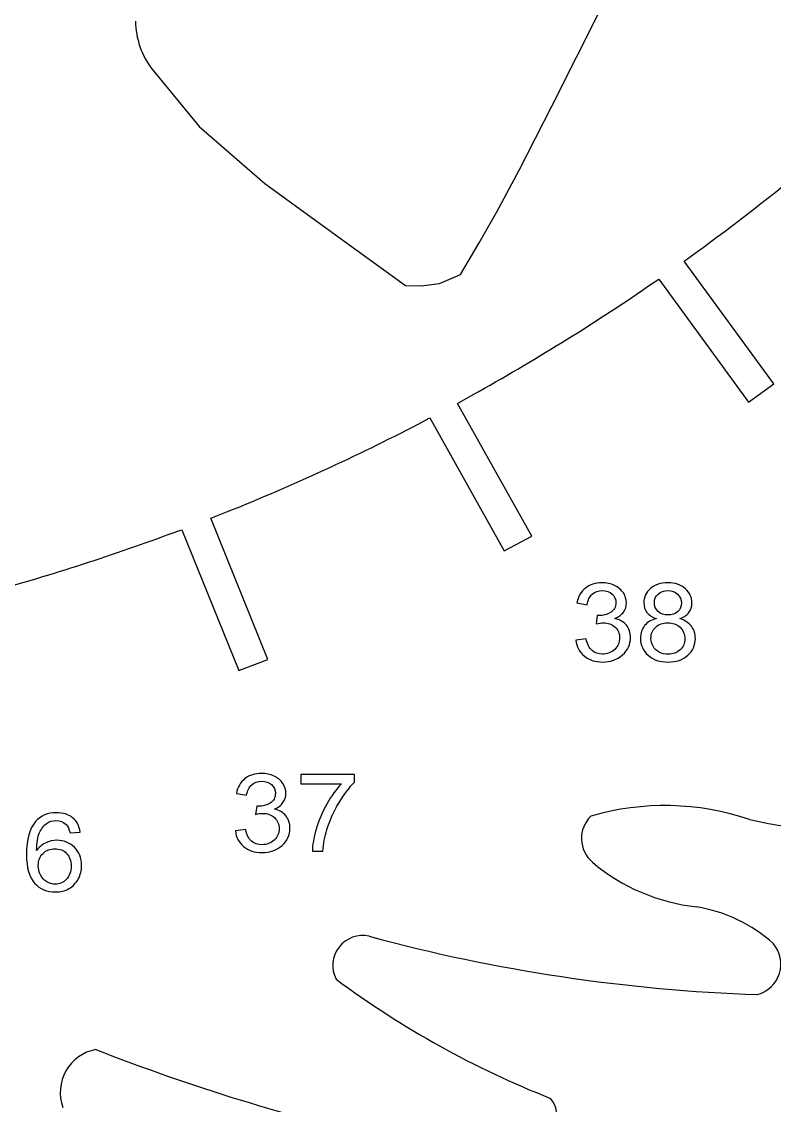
# Model space of a CAD drawing. Header units: millimetres. Extents: x -145 to 189, y -186 to 77.
# Drawn here: x -73 to -47.77, y -17.56 to 18.78 of the extents above; entities that cross this region are included whole.
import ezdxf

# ---------------------------------------------------------------- set-up
doc = ezdxf.new("R2010")
doc.units = ezdxf.units.MM
doc.header["$MEASUREMENT"] = 0
doc.layers.add('Capa 1', color=7, linetype='Continuous')

msp = doc.modelspace()

# ---------------------------------------------------------------- linework, layer by layer
at = {"layer": 'Capa 1', "lineweight": 25}
for points in [[(-55.2263, 15.9504), (-55.2263, 15.9504), (-53.5722, 19.2282), (-53.5722, 19.2282)], [(-69.1856, 18.7906), (-69.1756, 18.2148), (-68.9855, 17.6565), (-68.642, 17.1941)], [(-68.642, 17.1941), (-68.642, 17.1941), (-67.0544, 15.2586), (-67.0544, 15.2586)], [(-56.3267, 13.8002), (-56.3267, 13.8002), (-55.2263, 15.9504), (-55.2263, 15.9504)], [(-67.0544, 15.2586), (-67.0544, 15.2586), (-64.8498, 13.3537), (-64.8498, 13.3537)], [(-50.3034, 11.1027), (-48.7255, 12.2516), (-47.1941, 13.4629), (-45.7127, 14.7339)], [(-57.0714, 12.3967), (-57.0714, 12.3967), (-56.3267, 13.8002), (-56.3267, 13.8002)], [(-64.8498, 13.3537), (-64.8498, 13.3537), (-62.4001, 11.5704), (-62.4001, 11.5704)], [(-57.658, 11.3594), (-57.658, 11.3594), (-57.0714, 12.3967), (-57.0714, 12.3967)], [(-62.4001, 11.5704), (-62.4001, 11.5704), (-60.1363, 9.9354), (-60.1363, 9.9354)], [(-58.2849, 10.3056), (-58.2849, 10.3056), (-57.658, 11.3594), (-57.658, 11.3594)], [(-50.7874, 10.7433), (-50.7874, 10.7433), (-50.3034, 11.1027), (-50.3034, 11.1027)], [(-47.7804, 6.6302), (-47.7804, 6.6302), (-50.7874, 10.7433), (-50.7874, 10.7433)], [(-58.9885, 9.9981), (-58.9885, 9.9981), (-58.2849, 10.3056), (-58.2849, 10.3056)], [(-60.1363, 9.9354), (-60.1363, 9.9354), (-59.6087, 9.9257), (-59.6087, 9.9257)], [(-59.6087, 9.9257), (-59.6087, 9.9257), (-58.9885, 9.9981), (-58.9885, 9.9981)], [(-57.8608, 6.2772), (-55.8567, 7.3908), (-53.9059, 8.5976), (-52.0147, 9.8937)], [(-52.0147, 9.8937), (-52.0147, 9.8937), (-51.6433, 10.1398), (-51.6433, 10.1398)], [(-51.6433, 10.1398), (-51.6433, 10.1398), (-48.6355, 6.0254), (-48.6355, 6.0254)], [(-48.6355, 6.0254), (-48.6355, 6.0254), (-47.7804, 6.6302), (-47.7804, 6.6302)], [(-58.3857, 5.9809), (-58.3857, 5.9809), (-57.8608, 6.2772), (-57.8608, 6.2772)], [(-55.9016, 1.5305), (-55.9016, 1.5305), (-58.3857, 5.9809), (-58.3857, 5.9809)], [(-59.7067, 5.2858), (-59.7067, 5.2858), (-59.3146, 5.4965), (-59.3146, 5.4965)], [(-59.3146, 5.4965), (-59.3146, 5.4965), (-56.824, 1.0345), (-56.824, 1.0345)], [(-66.0982, 2.349), (-63.922, 3.2253), (-61.7891, 4.2053), (-59.7067, 5.2858)], [(-66.6626, 2.1363), (-66.6626, 2.1363), (-66.0982, 2.349), (-66.0982, 2.349)], [(-64.7431, -2.6042), (-64.7431, -2.6042), (-66.6626, 2.1363), (-66.6626, 2.1363)], [(-74.299, -0.404), (-72.1883, 0.1687), (-70.1042, 0.8354), (-68.053, 1.5941)], [(-68.053, 1.5942), (-68.053, 1.5942), (-67.6303, 1.736), (-67.6303, 1.736)], [(-67.6303, 1.736), (-67.6303, 1.736), (-65.72, -2.9819), (-65.72, -2.9819)], [(-56.824, 1.0345), (-56.824, 1.0345), (-55.9016, 1.5305), (-55.9016, 1.5305)], [(-65.72, -2.9819), (-65.72, -2.9819), (-64.7431, -2.6042), (-64.7431, -2.6042)], [(-48.5962, -7.9756), (-50.3157, -7.3908), (-52.1738, -7.3504), (-53.9172, -7.86)], [(-48.5962, -7.9756), (-46.9012, -8.3505), (-45.1629, -8.4912), (-43.4297, -8.3937)], [(-53.8671, -9.401), (-52.8798, -10.2398), (-51.6631, -10.7625), (-50.375, -10.9012)], [(-47.7943, -12.1427), (-48.5194, -11.4925), (-49.4144, -11.0619), (-50.375, -10.9012)], [(-61.3484, -11.8892), (-57.0972, -13.0402), (-52.727, -13.6948), (-48.3251, -13.84)], [(-62.4602, -13.325), (-60.2488, -14.9687), (-57.8303, -16.3136), (-55.2673, -17.3252)], [(-70.5202, -15.6853), (-67.334, -16.9304), (-64.0601, -17.938), (-60.7253, -18.7001)]]:
    msp.add_open_spline(points, degree=3, dxfattribs=at)
at = {"layer": 'Capa 1'}
for points, knots in [([(-54.4215, -1.9589), (-54.4215, -1.9589), (-54.0779, -1.9153), (-54.0779, -1.9153), (-54.0779, -1.9153), (-54.0381, -2.0971), (-53.9718, -2.228), (-53.8775, -2.308), (-53.8775, -2.308), (-53.7831, -2.388), (-53.6672, -2.428), (-53.5299, -2.428), (-53.5299, -2.428), (-53.3672, -2.428), (-53.2299, -2.3759), (-53.1192, -2.2716), (-53.1192, -2.2716), (-53.0086, -2.1674), (-52.9533, -2.0383), (-52.9533, -1.8844), (-52.9533, -1.8844), (-52.9533, -1.7377), (-53.0047, -1.6165), (-53.1082, -1.5208), (-53.1082, -1.5208), (-53.211, -1.4256), (-53.3418, -1.3778), (-53.5013, -1.3778), (-53.5013, -1.3778), (-53.5664, -1.3778), (-53.647, -1.3899), (-53.744, -1.4135), (-53.744, -1.4135), (-53.744, -1.4135), (-53.7057, -1.1335), (-53.7057, -1.1335), (-53.7057, -1.1335), (-53.6829, -1.136), (-53.664, -1.1372), (-53.6504, -1.1372), (-53.6504, -1.1372), (-53.5032, -1.1372), (-53.3718, -1.1014), (-53.254, -1.0305), (-53.254, -1.0305), (-53.1368, -0.9596), (-53.0783, -0.8505), (-53.0783, -0.7033), (-53.0783, -0.7033), (-53.0783, -0.5863), (-53.1213, -0.4894), (-53.2065, -0.4124), (-53.2065, -0.4124), (-53.2917, -0.3354), (-53.4018, -0.2972), (-53.5364, -0.2972), (-53.5364, -0.2972), (-53.6704, -0.2972), (-53.7818, -0.3366), (-53.8709, -0.4154), (-53.8709, -0.4154), (-53.9601, -0.4942), (-54.0173, -0.6124), (-54.0428, -0.7699), (-54.0428, -0.7699), (-54.0428, -0.7699), (-54.3864, -0.7118), (-54.3864, -0.7118), (-54.3864, -0.7118), (-54.3441, -0.4972), (-54.249, -0.3306), (-54.1, -0.2124), (-54.1, -0.2124), (-53.9516, -0.0942), (-53.7661, -0.0354), (-53.5449, -0.0354), (-53.5449, -0.0354), (-53.3926, -0.0354), (-53.2521, -0.0657), (-53.1238, -0.127), (-53.1238, -0.127), (-52.995, -0.1876), (-52.8967, -0.2706), (-52.8291, -0.3754), (-52.8291, -0.3754), (-52.7606, -0.4809), (-52.7268, -0.5924), (-52.7268, -0.7105), (-52.7268, -0.7105), (-52.7268, -0.8227), (-52.7594, -0.9245), (-52.8238, -1.0166), (-52.8238, -1.0166), (-52.8889, -1.1087), (-52.9852, -1.182), (-53.1121, -1.2366), (-53.1121, -1.2366), (-52.9467, -1.2717), (-52.8186, -1.3457), (-52.7268, -1.4578), (-52.7268, -1.4578), (-52.6358, -1.5693), (-52.5902, -1.7099), (-52.5902, -1.8777), (-52.5902, -1.8777), (-52.5902, -2.105), (-52.6794, -2.2983), (-52.857, -2.4565), (-52.857, -2.4565), (-53.0353, -2.6147), (-53.2605, -2.6934), (-53.5326, -2.6934), (-53.5326, -2.6934), (-53.7778, -2.6934), (-53.9815, -2.625), (-54.1436, -2.4886), (-54.1436, -2.4886), (-54.3063, -2.3522), (-54.3987, -2.1759), (-54.4215, -1.9589)], [0, 0, 0, 0, 0.0322581, 0.0322581, 0.0322581, 0.0322581, 0.0645161, 0.0645161, 0.0645161, 0.0645161, 0.0967742, 0.0967742, 0.0967742, 0.0967742, 0.1290323, 0.1290323, 0.1290323, 0.1290323, 0.1612903, 0.1612903, 0.1612903, 0.1612903, 0.1935484, 0.1935484, 0.1935484, 0.1935484, 0.2258065, 0.2258065, 0.2258065, 0.2258065, 0.2580645, 0.2580645, 0.2580645, 0.2580645, 0.2903226, 0.2903226, 0.2903226, 0.2903226, 0.3225806, 0.3225806, 0.3225806, 0.3225806, 0.3548387, 0.3548387, 0.3548387, 0.3548387, 0.3870968, 0.3870968, 0.3870968, 0.3870968, 0.4193548, 0.4193548, 0.4193548, 0.4193548, 0.4516129, 0.4516129, 0.4516129, 0.4516129, 0.483871, 0.483871, 0.483871, 0.483871, 0.516129, 0.516129, 0.516129, 0.516129, 0.5483871, 0.5483871, 0.5483871, 0.5483871, 0.5806452, 0.5806452, 0.5806452, 0.5806452, 0.6129032, 0.6129032, 0.6129032, 0.6129032, 0.6451613, 0.6451613, 0.6451613, 0.6451613, 0.6774194, 0.6774194, 0.6774194, 0.6774194, 0.7096774, 0.7096774, 0.7096774, 0.7096774, 0.7419355, 0.7419355, 0.7419355, 0.7419355, 0.7741935, 0.7741935, 0.7741935, 0.7741935, 0.8064516, 0.8064516, 0.8064516, 0.8064516, 0.8387097, 0.8387097, 0.8387097, 0.8387097, 0.8709677, 0.8709677, 0.8709677, 0.8709677, 0.9032258, 0.9032258, 0.9032258, 0.9032258, 0.9354839, 0.9354839, 0.9354839, 0.9354839, 1, 1, 1, 1]), ([(-51.7207, -1.2384), (-51.8632, -1.1899), (-51.9687, -1.1202), (-52.0376, -1.0305), (-52.0376, -1.0305), (-52.106, -0.9402), (-52.1405, -0.8324), (-52.1405, -0.7069), (-52.1405, -0.7069), (-52.1405, -0.5172), (-52.0676, -0.3585), (-51.9218, -0.2294), (-51.9218, -0.2294), (-51.7754, -0.1003), (-51.5814, -0.0354), (-51.3387, -0.0354), (-51.3387, -0.0354), (-51.0953, -0.0354), (-50.8987, -0.1015), (-50.7503, -0.2336), (-50.7503, -0.2336), (-50.6019, -0.3657), (-50.5278, -0.5263), (-50.5278, -0.716), (-50.5278, -0.716), (-50.5278, -0.8366), (-50.5617, -0.942), (-50.6293, -1.0311), (-50.6293, -1.0311), (-50.697, -1.1208), (-50.7998, -1.1899), (-50.9385, -1.2384), (-50.9385, -1.2384), (-50.7673, -1.2905), (-50.6378, -1.3741), (-50.5487, -1.4905), (-50.5487, -1.4905), (-50.4594, -1.6062), (-50.4145, -1.7444), (-50.4145, -1.9056), (-50.4145, -1.9056), (-50.4145, -2.128), (-50.4992, -2.3147), (-50.6678, -2.4662), (-50.6678, -2.4662), (-50.8369, -2.6177), (-51.0589, -2.6934), (-51.3341, -2.6934), (-51.3341, -2.6934), (-51.6094, -2.6934), (-51.8313, -2.6177), (-52.0006, -2.4656), (-52.0006, -2.4656), (-52.169, -2.3135), (-52.2537, -2.1238), (-52.2537, -1.8965), (-52.2537, -1.8965), (-52.2537, -1.7274), (-52.2075, -1.5856), (-52.115, -1.4717), (-52.115, -1.4717), (-52.0227, -1.3572), (-51.8912, -1.2796), (-51.7207, -1.2384)], [0, 0, 0, 0, 0.0588235, 0.0588235, 0.0588235, 0.0588235, 0.1176471, 0.1176471, 0.1176471, 0.1176471, 0.1764706, 0.1764706, 0.1764706, 0.1764706, 0.2352941, 0.2352941, 0.2352941, 0.2352941, 0.2941176, 0.2941176, 0.2941176, 0.2941176, 0.3529412, 0.3529412, 0.3529412, 0.3529412, 0.4117647, 0.4117647, 0.4117647, 0.4117647, 0.4705882, 0.4705882, 0.4705882, 0.4705882, 0.5294118, 0.5294118, 0.5294118, 0.5294118, 0.5882353, 0.5882353, 0.5882353, 0.5882353, 0.6470588, 0.6470588, 0.6470588, 0.6470588, 0.7058824, 0.7058824, 0.7058824, 0.7058824, 0.7647059, 0.7647059, 0.7647059, 0.7647059, 0.8235294, 0.8235294, 0.8235294, 0.8235294, 0.8823529, 0.8823529, 0.8823529, 0.8823529, 1, 1, 1, 1]), ([(-51.789, -0.6954), (-51.789, -0.819), (-51.7467, -0.9196), (-51.6628, -0.9978), (-51.6628, -0.9978), (-51.5782, -1.076), (-51.4676, -1.1154), (-51.3302, -1.1154), (-51.3302, -1.1154), (-51.1967, -1.1154), (-51.0888, -1.0766), (-51.0048, -0.999), (-51.0048, -0.999), (-50.9209, -0.9214), (-50.8792, -0.8263), (-50.8792, -0.7136), (-50.8792, -0.7136), (-50.8792, -0.596), (-50.9222, -0.4972), (-51.0087, -0.4172), (-51.0087, -0.4172), (-51.0946, -0.3372), (-51.2033, -0.2972), (-51.3341, -0.2972), (-51.3341, -0.2972), (-51.4662, -0.2972), (-51.5749, -0.3366), (-51.6608, -0.4148), (-51.6608, -0.4148), (-51.746, -0.493), (-51.789, -0.5863), (-51.789, -0.6954)], [0, 0, 0, 0, 0.1111111, 0.1111111, 0.1111111, 0.1111111, 0.2222222, 0.2222222, 0.2222222, 0.2222222, 0.3333333, 0.3333333, 0.3333333, 0.3333333, 0.4444444, 0.4444444, 0.4444444, 0.4444444, 0.5555556, 0.5555556, 0.5555556, 0.5555556, 0.6666667, 0.6666667, 0.6666667, 0.6666667, 0.7777778, 0.7777778, 0.7777778, 0.7777778, 1, 1, 1, 1]), ([(-51.9023, -1.8989), (-51.9023, -1.9905), (-51.8795, -2.0783), (-51.8339, -2.1638), (-51.8339, -2.1638), (-51.7884, -2.2486), (-51.7194, -2.3147), (-51.6269, -2.3613), (-51.6269, -2.3613), (-51.5352, -2.408), (-51.4363, -2.4316), (-51.3315, -2.4316), (-51.3315, -2.4316), (-51.1663, -2.4316), (-51.0308, -2.3825), (-50.9247, -2.2844), (-50.9247, -2.2844), (-50.8187, -2.1862), (-50.766, -2.0614), (-50.766, -1.9099), (-50.766, -1.9099), (-50.766, -1.7559), (-50.8207, -1.6287), (-50.9294, -1.5281), (-50.9294, -1.5281), (-51.0387, -1.4275), (-51.1767, -1.3772), (-51.3426, -1.3772), (-51.3426, -1.3772), (-51.5053, -1.3772), (-51.6387, -1.4269), (-51.7441, -1.5262), (-51.7441, -1.5262), (-51.8496, -1.6256), (-51.9023, -1.7499), (-51.9023, -1.8989)], [0, 0, 0, 0, 0.1, 0.1, 0.1, 0.1, 0.2, 0.2, 0.2, 0.2, 0.3, 0.3, 0.3, 0.3, 0.4, 0.4, 0.4, 0.4, 0.5, 0.5, 0.5, 0.5, 0.6, 0.6, 0.6, 0.6, 0.7, 0.7, 0.7, 0.7, 0.8, 0.8, 0.8, 0.8, 1, 1, 1, 1]), ([(-65.8378, -8.3493), (-65.8378, -8.3493), (-65.4942, -8.3057), (-65.4942, -8.3057), (-65.4942, -8.3057), (-65.4545, -8.4875), (-65.3881, -8.6184), (-65.2938, -8.6984), (-65.2938, -8.6984), (-65.1994, -8.7784), (-65.0836, -8.8184), (-64.9462, -8.8184), (-64.9462, -8.8184), (-64.7835, -8.8184), (-64.6463, -8.7663), (-64.5356, -8.662), (-64.5356, -8.662), (-64.4249, -8.5578), (-64.3696, -8.4287), (-64.3696, -8.2748), (-64.3696, -8.2748), (-64.3696, -8.1281), (-64.4211, -8.0069), (-64.5245, -7.9112), (-64.5245, -7.9112), (-64.6274, -7.816), (-64.7582, -7.7682), (-64.9176, -7.7682), (-64.9176, -7.7682), (-64.9827, -7.7682), (-65.0634, -7.7803), (-65.1603, -7.8039), (-65.1603, -7.8039), (-65.1603, -7.8039), (-65.122, -7.5239), (-65.122, -7.5239), (-65.122, -7.5239), (-65.0992, -7.5264), (-65.0803, -7.5276), (-65.0667, -7.5276), (-65.0667, -7.5276), (-64.9196, -7.5276), (-64.7881, -7.4918), (-64.6703, -7.4209), (-64.6703, -7.4209), (-64.5532, -7.35), (-64.4946, -7.2409), (-64.4946, -7.0937), (-64.4946, -7.0937), (-64.4946, -6.9767), (-64.5376, -6.8798), (-64.6229, -6.8028), (-64.6229, -6.8028), (-64.708, -6.7258), (-64.8181, -6.6876), (-64.9528, -6.6876), (-64.9528, -6.6876), (-65.0868, -6.6876), (-65.1981, -6.727), (-65.2873, -6.8058), (-65.2873, -6.8058), (-65.3764, -6.8846), (-65.4336, -7.0028), (-65.4591, -7.1603), (-65.4591, -7.1603), (-65.4591, -7.1603), (-65.8027, -7.1022), (-65.8027, -7.1022), (-65.8027, -7.1022), (-65.7604, -6.8876), (-65.6654, -6.721), (-65.5163, -6.6028), (-65.5163, -6.6028), (-65.3679, -6.4846), (-65.1825, -6.4258), (-64.9612, -6.4258), (-64.9612, -6.4258), (-64.809, -6.4258), (-64.6684, -6.4561), (-64.5402, -6.5174), (-64.5402, -6.5174), (-64.4113, -6.578), (-64.313, -6.661), (-64.2454, -6.7658), (-64.2454, -6.7658), (-64.177, -6.8713), (-64.1432, -6.9828), (-64.1432, -7.1009), (-64.1432, -7.1009), (-64.1432, -7.2131), (-64.1757, -7.3149), (-64.2401, -7.407), (-64.2401, -7.407), (-64.3052, -7.4991), (-64.4015, -7.5724), (-64.5285, -7.627), (-64.5285, -7.627), (-64.3631, -7.6621), (-64.235, -7.7361), (-64.1432, -7.8482), (-64.1432, -7.8482), (-64.0521, -7.9597), (-64.0066, -8.1003), (-64.0066, -8.2681), (-64.0066, -8.2681), (-64.0066, -8.4954), (-64.0957, -8.6887), (-64.2733, -8.8469), (-64.2733, -8.8469), (-64.4517, -9.0051), (-64.6769, -9.0838), (-64.9489, -9.0838), (-64.9489, -9.0838), (-65.1942, -9.0838), (-65.3979, -9.0154), (-65.5599, -8.879), (-65.5599, -8.879), (-65.7226, -8.7426), (-65.8151, -8.5663), (-65.8378, -8.3493)], [0, 0, 0, 0, 0.0322581, 0.0322581, 0.0322581, 0.0322581, 0.0645161, 0.0645161, 0.0645161, 0.0645161, 0.0967742, 0.0967742, 0.0967742, 0.0967742, 0.1290323, 0.1290323, 0.1290323, 0.1290323, 0.1612903, 0.1612903, 0.1612903, 0.1612903, 0.1935484, 0.1935484, 0.1935484, 0.1935484, 0.2258065, 0.2258065, 0.2258065, 0.2258065, 0.2580645, 0.2580645, 0.2580645, 0.2580645, 0.2903226, 0.2903226, 0.2903226, 0.2903226, 0.3225806, 0.3225806, 0.3225806, 0.3225806, 0.3548387, 0.3548387, 0.3548387, 0.3548387, 0.3870968, 0.3870968, 0.3870968, 0.3870968, 0.4193548, 0.4193548, 0.4193548, 0.4193548, 0.4516129, 0.4516129, 0.4516129, 0.4516129, 0.483871, 0.483871, 0.483871, 0.483871, 0.516129, 0.516129, 0.516129, 0.516129, 0.5483871, 0.5483871, 0.5483871, 0.5483871, 0.5806452, 0.5806452, 0.5806452, 0.5806452, 0.6129032, 0.6129032, 0.6129032, 0.6129032, 0.6451613, 0.6451613, 0.6451613, 0.6451613, 0.6774194, 0.6774194, 0.6774194, 0.6774194, 0.7096774, 0.7096774, 0.7096774, 0.7096774, 0.7419355, 0.7419355, 0.7419355, 0.7419355, 0.7741935, 0.7741935, 0.7741935, 0.7741935, 0.8064516, 0.8064516, 0.8064516, 0.8064516, 0.8387097, 0.8387097, 0.8387097, 0.8387097, 0.8709677, 0.8709677, 0.8709677, 0.8709677, 0.9032258, 0.9032258, 0.9032258, 0.9032258, 0.9354839, 0.9354839, 0.9354839, 0.9354839, 1, 1, 1, 1]), ([(-63.6466, -6.7749), (-63.6466, -6.7749), (-63.6466, -6.4695), (-63.6466, -6.4695), (-63.6466, -6.4695), (-63.6466, -6.4695), (-61.8387, -6.4695), (-61.8387, -6.4695), (-61.8387, -6.4695), (-61.8387, -6.4695), (-61.8387, -6.7167), (-61.8387, -6.7167), (-61.8387, -6.7167), (-62.0163, -6.8931), (-62.1934, -7.1276), (-62.3678, -7.4203), (-62.3678, -7.4203), (-62.5429, -7.713), (-62.6775, -8.0142), (-62.7732, -8.3239), (-62.7732, -8.3239), (-62.8416, -8.5414), (-62.8859, -8.7808), (-62.9046, -9.0402), (-62.9046, -9.0402), (-62.9046, -9.0402), (-63.2561, -9.0402), (-63.2561, -9.0402), (-63.2561, -9.0402), (-63.2523, -8.8354), (-63.2093, -8.5875), (-63.1266, -8.2972), (-63.1266, -8.2972), (-63.0439, -8.0063), (-62.9261, -7.7264), (-62.7719, -7.4567), (-62.7719, -7.4567), (-62.6177, -7.187), (-62.4537, -6.9597), (-62.28, -6.7749), (-62.28, -6.7749), (-62.28, -6.7749), (-63.6466, -6.7749), (-63.6466, -6.7749)], [0, 0, 0, 0, 0.0833333, 0.0833333, 0.0833333, 0.0833333, 0.1666667, 0.1666667, 0.1666667, 0.1666667, 0.25, 0.25, 0.25, 0.25, 0.3333333, 0.3333333, 0.3333333, 0.3333333, 0.4166667, 0.4166667, 0.4166667, 0.4166667, 0.5, 0.5, 0.5, 0.5, 0.5833333, 0.5833333, 0.5833333, 0.5833333, 0.6666667, 0.6666667, 0.6666667, 0.6666667, 0.75, 0.75, 0.75, 0.75, 0.8333333, 0.8333333, 0.8333333, 0.8333333, 1, 1, 1, 1]), ([(-71.0388, -8.3925), (-71.0388, -8.3925), (-71.3785, -8.4179), (-71.3785, -8.4179), (-71.3785, -8.4179), (-71.4091, -8.2925), (-71.4527, -8.201), (-71.5093, -8.144), (-71.5093, -8.144), (-71.6024, -8.0525), (-71.7176, -8.007), (-71.8542, -8.007), (-71.8542, -8.007), (-71.9642, -8.007), (-72.0618, -8.0355), (-72.1458, -8.0925), (-72.1458, -8.0925), (-72.2538, -8.1658), (-72.3384, -8.2725), (-72.4016, -8.4131), (-72.4016, -8.4131), (-72.4641, -8.5543), (-72.4966, -8.7549), (-72.4992, -9.0148), (-72.4992, -9.0148), (-72.4165, -8.8979), (-72.315, -8.8106), (-72.1953, -8.7543), (-72.1953, -8.7543), (-72.0755, -8.6973), (-71.9505, -8.6688), (-71.8191, -8.6688), (-71.8191, -8.6688), (-71.59, -8.6688), (-71.3948, -8.7476), (-71.2334, -8.9046), (-71.2334, -8.9046), (-71.0726, -9.0615), (-70.992, -9.2639), (-70.992, -9.513), (-70.992, -9.513), (-70.992, -9.6766), (-71.0297, -9.8281), (-71.1052, -9.9687), (-71.1052, -9.9687), (-71.1813, -10.1093), (-71.2848, -10.2166), (-71.4176, -10.2911), (-71.4176, -10.2911), (-71.5496, -10.3657), (-71.7, -10.4032), (-71.8679, -10.4032), (-71.8679, -10.4032), (-72.1536, -10.4032), (-72.3873, -10.3051), (-72.5681, -10.1093), (-72.5681, -10.1093), (-72.7484, -9.9136), (-72.8388, -9.5906), (-72.8388, -9.1409), (-72.8388, -9.1409), (-72.8388, -8.6379), (-72.7386, -8.2719), (-72.5389, -8.0434), (-72.5389, -8.0434), (-72.3644, -7.8446), (-72.1295, -7.7452), (-71.8334, -7.7452), (-71.8334, -7.7452), (-71.6134, -7.7452), (-71.4325, -7.8028), (-71.2919, -7.9174), (-71.2919, -7.9174), (-71.1513, -8.0319), (-71.0667, -8.1901), (-71.0388, -8.3925)], [0, 0, 0, 0, 0.05, 0.05, 0.05, 0.05, 0.1, 0.1, 0.1, 0.1, 0.15, 0.15, 0.15, 0.15, 0.2, 0.2, 0.2, 0.2, 0.25, 0.25, 0.25, 0.25, 0.3, 0.3, 0.3, 0.3, 0.35, 0.35, 0.35, 0.35, 0.4, 0.4, 0.4, 0.4, 0.45, 0.45, 0.45, 0.45, 0.5, 0.5, 0.5, 0.5, 0.55, 0.55, 0.55, 0.55, 0.6, 0.6, 0.6, 0.6, 0.65, 0.65, 0.65, 0.65, 0.7, 0.7, 0.7, 0.7, 0.75, 0.75, 0.75, 0.75, 0.8, 0.8, 0.8, 0.8, 0.85, 0.85, 0.85, 0.85, 0.9, 0.9, 0.9, 0.9, 1, 1, 1, 1]), ([(-72.4445, -9.516), (-72.4445, -9.6263), (-72.4191, -9.7318), (-72.369, -9.8324), (-72.369, -9.8324), (-72.3189, -9.933), (-72.2486, -10.0093), (-72.1594, -10.062), (-72.1594, -10.062), (-72.0696, -10.1148), (-71.9746, -10.1414), (-71.8737, -10.1414), (-71.8737, -10.1414), (-71.7274, -10.1414), (-71.6024, -10.0869), (-71.4988, -9.9778), (-71.4988, -9.9778), (-71.3954, -9.8687), (-71.3433, -9.7209), (-71.3433, -9.5336), (-71.3433, -9.5336), (-71.3433, -9.3536), (-71.3948, -9.2118), (-71.4969, -9.1082), (-71.4969, -9.1082), (-71.5991, -9.0045), (-71.7293, -8.9524), (-71.8874, -8.9524), (-71.8874, -8.9524), (-72.0423, -8.9524), (-72.1744, -9.0045), (-72.2825, -9.1082), (-72.2825, -9.1082), (-72.3905, -9.2118), (-72.4445, -9.3476), (-72.4445, -9.516)], [0, 0, 0, 0, 0.1, 0.1, 0.1, 0.1, 0.2, 0.2, 0.2, 0.2, 0.3, 0.3, 0.3, 0.3, 0.4, 0.4, 0.4, 0.4, 0.5, 0.5, 0.5, 0.5, 0.6, 0.6, 0.6, 0.6, 0.7, 0.7, 0.7, 0.7, 0.8, 0.8, 0.8, 0.8, 1, 1, 1, 1])]:
    msp.add_open_spline(points, degree=3, knots=knots, dxfattribs=at)
at = {"layer": 'Capa 1', "lineweight": 25}
for points in [[(-53.9172, -7.86), (-54.1281, -8.0642), (-54.243, -8.3481), (-54.2335, -8.6416), (-54.2335, -8.6416), (-54.2239, -8.9351), (-54.0909, -9.2109), (-53.8671, -9.401)], [(-61.3484, -11.8892), (-61.7281, -11.8036), (-62.123, -11.9456), (-62.3612, -12.2533), (-62.3612, -12.2533), (-62.5995, -12.561), (-62.6381, -12.9789), (-62.4602, -13.325)], [(-48.3251, -13.84), (-47.9785, -13.7443), (-47.7043, -13.4792), (-47.5969, -13.136), (-47.5969, -13.136), (-47.4896, -12.7929), (-47.5639, -12.4188), (-47.7943, -12.1427)], [(-70.5202, -15.6853), (-70.9412, -15.7672), (-71.3053, -16.0291), (-71.5171, -16.4021), (-71.5171, -16.4021), (-71.7289, -16.7751), (-71.7671, -17.222), (-71.6217, -17.6255)], [(-55.7924, -18.8517), (-55.4703, -18.7812), (-55.2083, -18.5478), (-55.101, -18.236), (-55.101, -18.236), (-54.9938, -17.9241), (-55.0568, -17.579), (-55.2673, -17.3252)]]:
    msp.add_open_spline(points, degree=3, knots=[0, 0, 0, 0, 0.3333333, 0.3333333, 0.3333333, 0.3333333, 1, 1, 1, 1], dxfattribs=at)

doc.saveas('drawing.dxf')
